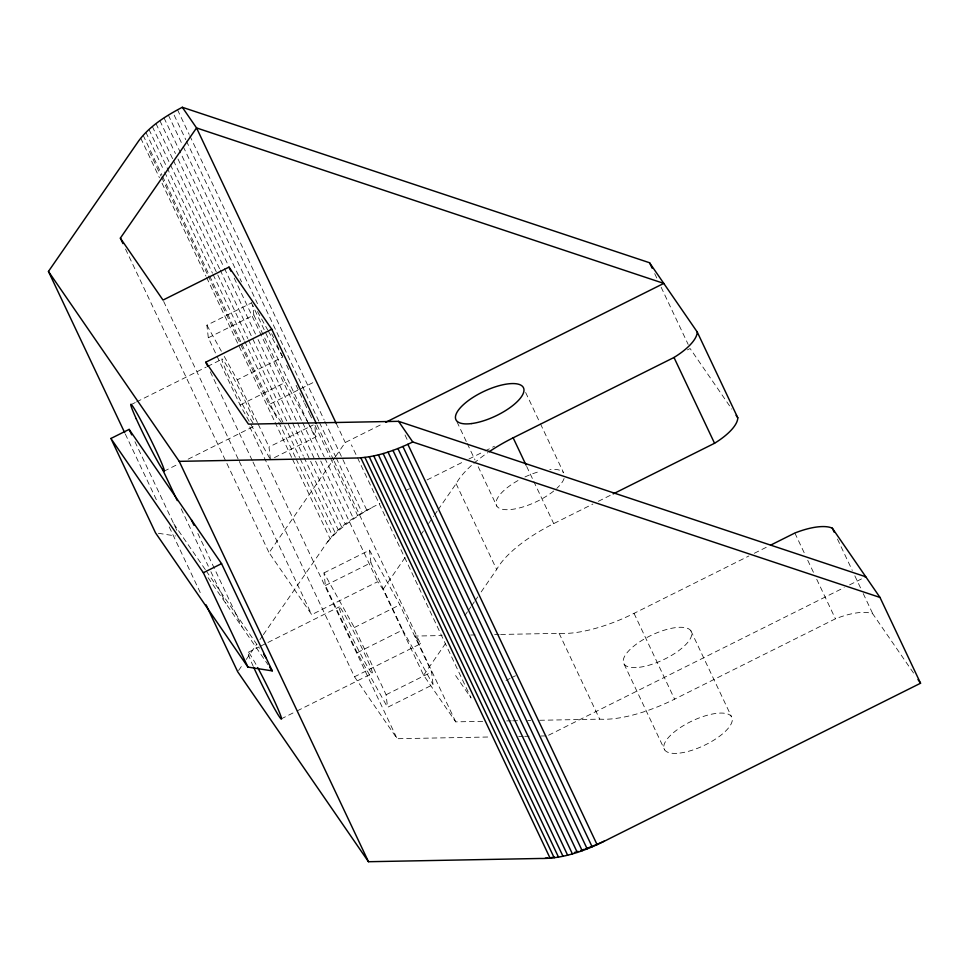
<?xml version="1.0" encoding="UTF-8"?>
<svg xmlns="http://www.w3.org/2000/svg" width="969" height="969" viewBox="0 0 969 969"><rect width="100%" height="100%" fill="white"/><g stroke="black" fill="none" stroke-linecap="round" stroke-linejoin="round"><path stroke-width="0.73" stroke-dasharray="4.84 3.63" d="M263.362 634.671L324.942 545.583C337.709 525.658 359.136 513.691 379.824 503.529M482.695 721.348L455.709 721.857L423.598 675.223L383.034 589.431L377.704 581.679L311.715 614.649L269.067 552.705L334.971 457.368M335.819 456.133L345.243 442.506L383.034 423.635M238.556 670.548L242.831 664.371M246.259 659.417L256.519 644.567M259.946 639.625L262.502 635.906M383.034 589.431L405.393 557.102M420.861 534.718L423.441 530.988M428.601 523.526L433.761 516.065M434.621 514.818L437.201 511.087M438.061 509.839L456.108 483.725A85.284 31.117 -25.3 0 1 472.702 464.321M423.598 675.223L445.946 642.895M464.854 615.533L467.433 611.802M468.293 610.555L470.873 606.824M471.733 605.589L474.313 601.858M475.173 600.61L477.753 596.88M481.193 591.902L496.661 569.518A85.284 31.117 -25.3 0 1 553.711 523.611L592.907 504.025M269.709 458.313L240.082 404.994L208.311 337.793L206.906 325.196L251.08 303.127M208.311 337.793L253.842 315.046L252.739 305.259M131.239 404.558L135.26 402.547M136.593 401.881L206.215 367.106M207.56 366.439L222.289 359.075M224.251 356.41L237.26 379.824L282.778 357.077M240.082 404.994L285.601 382.258L308.736 423.865M208.238 275.971L269.031 404.57L313.484 382.367M164.015 471.2L177.4 464.514M188.119 459.173L253.721 426.396M270.436 459.609L269.019 447.024L313.205 424.955M274.457 457.598L315.955 436.874L314.707 425.682M405.454 490.726L409.499 488.703M427.038 479.946L463.461 461.753M468.863 459.052L483.701 451.639M485.045 450.973L494.493 446.249M687.409 349.894L690.11 348.537L731.825 409.124M323.985 572.921L369.504 550.186L399.858 604.801L431.629 672.001L433.046 684.586L387.527 707.334L357.173 652.706L325.402 585.506L323.985 572.921L354.339 627.537L386.11 694.737L387.527 707.334M325.402 585.506L370.921 562.771L369.504 550.186M248.33 652.27L259.038 646.929M260.37 646.25L339.368 606.8M598.309 501.324L611.827 494.578M354.339 627.537L399.858 604.801M357.173 652.706L402.692 629.971L433.046 684.586M252.994 462.043L354.497 676.774L420.485 643.816L333.845 460.541M281.095 718.925L295.824 711.573M297.168 710.895L372.144 673.455A37.367 2.059 63.5 0 0 350.766 625.913A37.367 2.059 63.5 0 0 344.346 621.008A37.367 2.059 63.5 0 0 372.144 673.455M386.11 694.737L431.629 672.001M500.634 634.453L559.125 633.351A85.284 31.117 -25.3 0 0 634.029 613.365L748.916 555.976M754.318 553.275L767.836 546.528M506.048 680.468L510.094 678.445M511.438 677.767L515.472 675.756M548.587 735.217L844.181 587.565M849.583 584.876L865.777 576.785M539.697 720.282L599.678 719.155A85.284 31.117 -25.3 0 0 674.581 699.158L835.423 618.816A45.87 16.739 -25.3 0 1 872.875 613.983L914.591 674.569M455.709 721.857L415.156 636.064L442.143 635.555M470.643 635.022L475.137 634.937M494.638 634.574L499.144 634.489M506.702 720.9L511.196 720.815M512.698 720.791L518.694 720.67M527.693 720.5L530.697 720.451M354.497 676.774L397.145 738.717L490.205 736.973M518.718 736.428L523.224 736.343M524.726 736.319L529.219 736.234M541.235 736.004L547.231 735.895M158.383 533.289L175.534 535.954M269.031 404.57L282.718 424.458M455.624 675.587L471.031 697.959L351.396 444.868M415.156 636.064L420.485 643.816M173.73 523.757L205.404 569.748M206.252 570.995L259.462 648.261M208.056 577.645L268.062 664.782M257.488 311.57L267.601 329.775M268.328 331.071L282.052 355.78M309.45 425.173L315.955 436.874M206.906 325.196L221.356 351.214M837.47 539.091L852.272 570.414M854.852 575.852L860.642 588.11M863.222 593.561L872.875 613.983M794.859 533.023L805.166 554.813M807.734 560.264L813.536 572.522M816.746 579.329L835.423 618.816M654.705 273.646L657.285 279.096M661.149 287.26L688.184 344.455M690.873 630.771L731.425 716.563M634.029 613.365L674.581 699.158M525.646 392.506L539.806 422.472M540.46 423.828L563.631 472.86A37.367 13.639 -25.3 0 0 549.811 469.541M624.109 664.116L664.661 749.909M526.676 466.416L533.107 480.03M533.749 481.387L553.711 523.611M559.125 633.351L599.678 719.155M456.956 421.769L466.61 442.203M467.252 443.56L474.98 459.9M478.202 466.707L496.867 506.206M456.108 483.725L496.661 569.518M405.006 434.996L408.24 441.84M336.195 423.38L345.243 442.506M177.533 109.788L189.161 134.376M189.803 135.745L324.155 419.965M324.809 421.333L366.791 510.154M174.166 115.129L185.794 139.73M186.436 141.086L318.849 421.212M319.491 422.581L335.649 456.738M336.291 458.107L362.127 512.758M317.045 424.979L333.203 459.173M168.364 115.105L182.572 145.168M183.214 146.537L257.5 303.672M271.708 333.736L273.646 337.83M276.88 344.661L283.336 358.336M286.594 365.143L289.792 371.999M296.114 385.311L304.012 402.062M304.654 403.419L309.172 412.988M309.462 413.533L312.636 420.255M314.986 425.282L329.848 456.714M330.49 458.083L357.622 515.472M164.027 117.891L241.535 281.87M251.225 302.364L307.427 421.236M308.069 422.605L324.215 456.774M324.869 458.131L353.285 518.258M253.842 315.046L285.601 382.258M370.921 562.771L402.692 629.971M159.909 120.737L175.401 153.538M177.993 159.001L228.369 265.579M234.183 278.055L302.062 421.66M302.655 422.726L377.704 581.679M156.009 123.632L172.797 159.158M173.439 160.527L223.827 267.105M224.469 268.474L255.477 334.063M258.057 339.525L296.817 421.515M297.459 422.884L345.255 523.999M152.363 126.551L169.805 163.446M170.447 164.815L219.539 268.667M220.181 270.024L291.875 421.709M292.529 423.065L341.609 526.918M148.996 129.483L247.822 338.544M248.464 339.913L303.37 456.06M304.012 457.429L338.242 529.849M145.919 132.402L164.003 170.665M164.645 172.034L212.441 273.149M213.095 274.518L244.091 340.107M244.745 341.463L299.651 457.622M300.293 458.979L335.165 532.768M143.158 135.297L161.896 174.929M162.538 176.285L209.038 274.675M209.692 276.044L241.342 343.002M241.984 344.358L278.151 420.885M278.806 422.254L295.593 457.78M296.235 459.149L332.415 535.663M149.396 151.479L161.036 176.104M161.678 177.472L207.596 274.602M140.735 138.143L159.461 177.775M162.053 183.238L205.973 276.153M206.615 277.522L274.433 421.006M275.087 422.363L291.875 457.889M292.529 459.258L329.981 538.51M237.26 379.824L257.584 422.835M258.226 424.18L269.019 447.024M249.736 426.881L397.145 738.717M210.321 371.781L252.34 460.675M163.664 301.444L238.653 460.093M239.307 461.462L311.715 614.649M125.534 249.069L269.067 552.705M197.858 533.507L242.093 627.064M181.155 508.81L208.311 566.259M210.903 571.734L226.031 603.748M134.945 441.694L177.388 531.472M125.316 434.027L156.966 500.985M169.236 526.942L201.528 595.269M564.079 478.468A37.367 13.639 -25.3 0 1 556.775 488.388M553.711 491.029A37.367 13.639 -25.3 0 1 500.646 508.81A37.367 13.639 -25.3 0 1 519.965 479.449M524.932 476.966A37.367 13.639 -25.3 0 1 540.169 471.358M473.853 463.315A85.284 31.117 -25.3 0 1 487.782 452.656M252.994 423.053A37.367 2.059 63.5 0 1 226.746 372.12A37.367 2.059 63.5 0 1 230.016 371.406A37.367 2.059 63.5 0 1 254.714 422.678M327.546 542.095A85.938 31.359 -25.3 0 1 373.816 506.642M253.309 666.49A37.367 2.059 63.5 0 1 257.015 666.345M679.972 753.058A37.367 13.639 -25.3 0 0 732.31 720.064A37.367 13.639 -25.3 0 0 681.849 726.58A37.367 13.639 -25.3 0 0 679.972 753.058M639.419 667.266A37.367 13.639 -25.3 0 0 691.757 634.271A37.367 13.639 -25.3 0 0 641.296 640.788A37.367 13.639 -25.3 0 0 639.419 667.266"/><path stroke-width="1.45" d="M124.674 432.658L48.45 271.429L138.652 140.941C149.747 125.946 166.038 115.82 182.317 107.28L649.557 262.744L697.232 331.992L737.784 417.784A45.87 16.739 -25.3 0 1 714.553 443.269L613.183 493.899M122.954 243.594L120.362 238.132L196.537 127.932L182.317 107.28M316.391 423.61L271.78 329.242L229.011 267.105L163.01 300.075L120.362 238.132M207.729 366.306L205.791 362.2L271.78 329.242M110.914 438.472L129.131 429.388L221.55 563.631L272.253 670.875L247.955 667.096L155.524 532.853L110.914 438.472L203.345 572.727L247.955 667.096M385.735 422.29L663.777 283.396L196.537 127.932L336.195 423.38M203.345 572.727L221.55 563.631M489.018 451.82A85.284 31.117 -25.3 0 1 513.158 437.818L674 357.476A45.87 16.739 -25.3 0 0 697.232 331.992M770.537 545.184L794.859 533.023A45.87 16.739 -25.3 0 1 832.323 528.19L879.997 597.437L920.55 683.23L610.252 838.221C588.655 849.389 565.097 858.885 540.375 858.473L368.474 861.72L237.708 671.796L206.058 604.838M48.45 271.429L179.217 461.353L356.955 457.998C376.505 457.211 395.279 450.367 412.758 441.973L879.997 597.437M865.777 576.785L398.538 421.321L248.439 424.143L205.791 362.2M736.089 415.313L737.784 417.784M917.994 679.523L920.55 683.23M398.538 421.321L412.758 441.973M263.653 654.354L266.16 657.999M269.733 667.217L272.253 670.875M832.323 528.19L834.248 532.284M649.557 262.744L652.137 268.195M674 357.476L714.553 443.269M513.158 437.818L526.034 465.047M407.864 444.311L597.11 844.677M402.91 446.491L592.156 846.858M397.932 448.526L587.178 848.892M392.954 450.391L582.212 850.758M388.024 452.063L577.282 852.429M383.155 453.553L572.413 853.919M378.382 454.836L567.64 855.203M373.743 455.902L562.989 856.281M369.25 456.762L558.495 857.129M364.938 457.404L554.183 857.771M360.831 457.816L550.089 858.183M229.011 267.105L230.949 271.211M179.217 461.353L368.474 861.72M191.402 519.82L193.982 525.295M162.501 469.335L177.279 500.61M129.131 429.388L131.711 434.851M604.135 841.165A85.938 31.359 -25.3 0 1 597.946 843.926M596.71 844.459A85.938 31.359 -25.3 0 1 592.967 845.998M591.72 846.494A85.938 31.359 -25.3 0 1 585.494 848.844M584.259 849.292A85.938 31.359 -25.3 0 1 580.54 850.564M578.081 851.363A85.938 31.359 -25.3 0 1 574.423 852.49M554.401 857.141A85.938 31.359 -25.3 0 1 550.368 857.722M547.764 858.025A85.938 31.359 -25.3 0 1 545.22 858.243M257.681 667.556A37.367 2.059 63.5 0 1 278.793 710.846A37.367 2.059 63.5 0 1 275.826 710.955A37.367 2.059 63.5 0 1 253.854 667.689M471.612 423.562A37.367 13.639 -25.3 0 0 523.963 390.568A37.367 13.639 -25.3 0 0 473.502 397.084A37.367 13.639 -25.3 0 0 471.612 423.562M136.229 418.765A37.367 2.059 63.5 0 0 164.015 471.2A37.367 2.059 63.5 0 0 142.649 423.671A37.367 2.059 63.5 0 0 136.229 418.765"/></g></svg>
